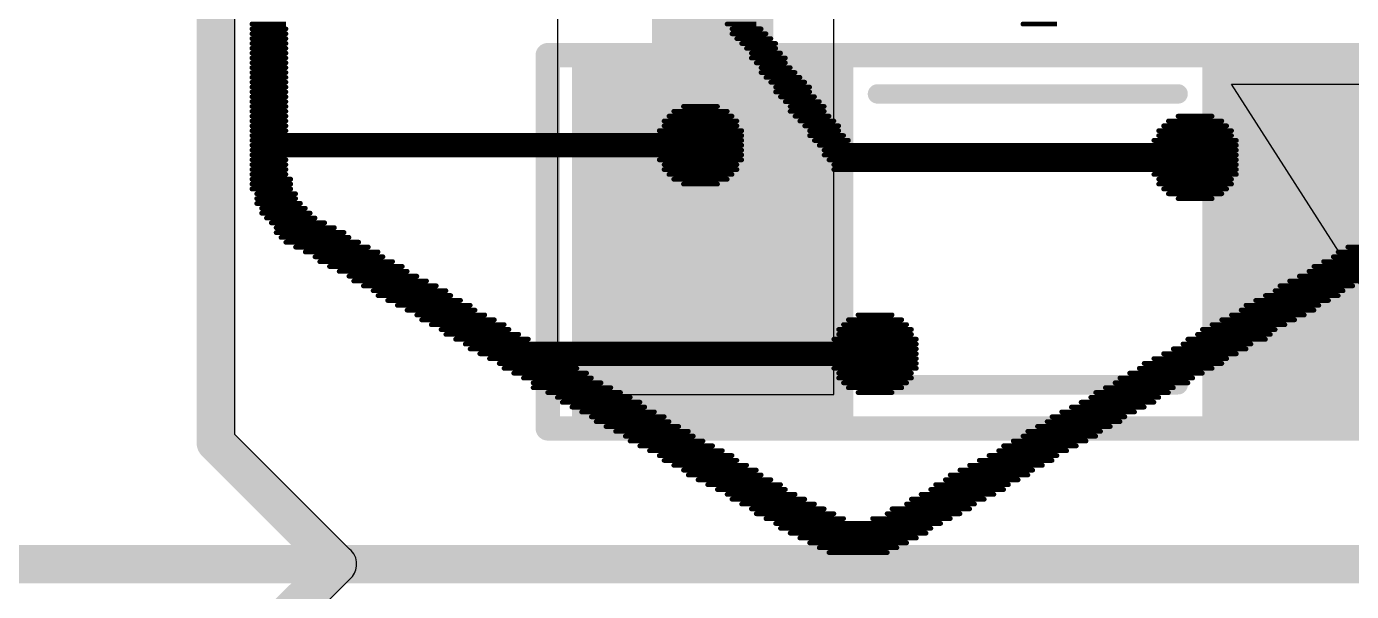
# Model space of a CAD drawing. Header units: millimetres. Extents: x 0.99 to 6.96, y 0.76 to 5.84.
# Drawn here: x 4.0785 to 4.3517, y 3.1814 to 3.2979 of the extents above; entities that cross this region are included whole.
import ezdxf

# ---------------------------------------------------------------- set-up
doc = ezdxf.new("R2010")
doc.units = ezdxf.units.MM
doc.header["$MEASUREMENT"] = 0
for name, color, linetype in [('BottomLayer', 5, 'Continuous'), ('BottomOverlay', 54, 'Continuous'), ('BottomPaste', 16, 'Continuous'), ('BottomSolder', 6, 'Continuous'), ('KeepOutLayer', 6, 'Continuous'), ('MultiLayer', 9, 'Continuous'), ('TopOverlay', 2, 'Continuous')]:
    doc.layers.add(name, color=color, linetype=linetype)

# ---------------------------------------------------------------- blocks, each defined once
blk = doc.blocks.new('RES_SMD_1206_B_129')
at = {"layer": 'BottomLayer'}
for points in [[(-0.0900016, -0.0325032), (-0.0400016, -0.0325032), (-0.0900016, 0.0324968), (-0.0400016, 0.0324968)], [(0.0399984, -0.0325032), (0.0899984, -0.0325032), (0.0399984, 0.0324968), (0.0899984, 0.0324968)]]:
    blk.add_solid(points, dxfattribs=at)
at = {"layer": 'BottomOverlay'}
for points, const_width in [([(-0.0990016, 0.0379968), (0.0989984, 0.0379968)], 0.005), ([(-0.0990016, -0.0390032), (-0.0990016, 0.0379968)], 0.005), ([(0.0989984, -0.0390032), (0.0989984, 0.0379968)], 0.005), ([(-0.0310016, 0.0299968), (0.0309984, 0.0299968)], 0.004), ([(-0.0310016, -0.0300032), (0.0309984, -0.0300032)], 0.004), ([(-0.0990016, -0.0390032), (0.0989984, -0.0390032)], 0.005)]:
    blk.add_lwpolyline(points, dxfattribs=dict(at, const_width=const_width))
for points, const_width in [([(-0.1002516, 0.0379968, 1), (-0.0977516, 0.0379968, 1)], 0.0025), ([(-0.1002516, 0.0379968, 1), (-0.0977516, 0.0379968, 1)], 0.0025), ([(0.0977484, 0.0379968, 1), (0.1002484, 0.0379968, 1)], 0.0025), ([(0.0977484, 0.0379968, 1), (0.1002484, 0.0379968, 1)], 0.0025), ([(-0.0320016, 0.0299968, 1), (-0.0300016, 0.0299968, 1)], 0.002), ([(0.0299984, 0.0299968, 1), (0.0319984, 0.0299968, 1)], 0.002), ([(-0.0320016, -0.0300032, 1), (-0.0300016, -0.0300032, 1)], 0.002), ([(0.0299984, -0.0300032, 1), (0.0319984, -0.0300032, 1)], 0.002), ([(-0.1002516, -0.0390032, 1), (-0.0977516, -0.0390032, 1)], 0.0025), ([(-0.1002516, -0.0390032, 1), (-0.0977516, -0.0390032, 1)], 0.0025), ([(0.0977484, -0.0390032, 1), (0.1002484, -0.0390032, 1)], 0.0025), ([(0.0977484, -0.0390032, 1), (0.1002484, -0.0390032, 1)], 0.0025)]:
    blk.add_lwpolyline(points, format="xyb", close=True, dxfattribs=dict(at, const_width=const_width))
at = {"layer": 'BottomPaste'}
for points in [[(-0.0900016, -0.0325032), (-0.0400016, -0.0325032), (-0.0900016, 0.0324968), (-0.0400016, 0.0324968)], [(0.0399984, -0.0325032), (0.0899984, -0.0325032), (0.0399984, 0.0324968), (0.0899984, 0.0324968)]]:
    blk.add_solid(points, dxfattribs=at)
at = {"layer": 'BottomSolder'}
for points in [[(-0.0940016, -0.0365032), (-0.0360016, -0.0365032), (-0.0940016, 0.0364968), (-0.0360016, 0.0364968)], [(0.0359984, -0.0365032), (0.0939984, -0.0365032), (0.0359984, 0.0364968), (0.0939984, 0.0364968)]]:
    blk.add_solid(points, dxfattribs=at)

msp = doc.modelspace()

# ---------------------------------------------------------------- linework, layer by layer
at = {"layer": 'BottomLayer'}
for p, q in [((4.1879842, 3.4340078), (4.1879842, 3.2300078)), ((4.2449842, 3.2220078), (4.2449842, 3.4100078)), ((4.3679842, 3.2220078), (4.3269842, 3.2860078)), ((4.3269842, 3.2860078), (4.5839842, 3.2860078)), ((4.1879842, 3.2300078), (4.1959842, 3.2220078)), ((4.1959842, 3.2220078), (4.2449842, 3.2220078))]:
    msp.add_line(p, q, dxfattribs=at)
for points, const_width in [([(4.2199818, 3.2540054), (4.2199818, 3.4420086)], 0.025), ([(4.2199818, 3.2540054), (4.2199826, 3.2540046)], 0.025), ([(4.3499826, 3.2540046), (4.5715952, 3.2540046)], 0.015)]:
    msp.add_lwpolyline(points, dxfattribs=dict(at, const_width=const_width))
for points, const_width in [([(4.2137318, 3.2540054, 1), (4.2262318, 3.2540054, 1)], 0.0125), ([(4.2137318, 3.2540054, 1), (4.2262318, 3.2540054, 1)], 0.0125), ([(4.2137326, 3.2540046, 1), (4.2262326, 3.2540046, 1)], 0.0125), ([(4.3462326, 3.2540046, 1), (4.3537326, 3.2540046, 1)], 0.0075)]:
    msp.add_lwpolyline(points, format="xyb", close=True, dxfattribs=dict(at, const_width=const_width))
at = {"layer": 'KeepOutLayer', "const_width": 0.007874}
for points in [[(4.1174999, 3.2150984), (4.1174999, 3.4665078)], [(4.1174999, 3.2120984), (4.1174999, 3.2150984)], [(4.1174999, 3.2120984), (4.1424999, 3.1870984)], [(4.1176299, 3.1620078), (4.1426299, 3.1870078)]]:
    msp.add_lwpolyline(points, dxfattribs=at)
at = {"layer": 'KeepOutLayer', "const_width": 0.003937}
for points in [[(4.1155314, 3.2150984, 1), (4.1194684, 3.2150984, 1)], [(4.1155314, 3.2150984, 1), (4.1194684, 3.2150984, 1)], [(4.1155314, 3.2120984, 1), (4.1194684, 3.2120984, 1)], [(4.1155314, 3.2120984, 1), (4.1194684, 3.2120984, 1)], [(4.1405314, 3.1870984, 1), (4.1444684, 3.1870984, 1)], [(4.1406614, 3.1870078, 1), (4.1445984, 3.1870078, 1)]]:
    msp.add_lwpolyline(points, format="xyb", close=True, dxfattribs=at)
at = {"layer": 'MultiLayer'}
for p, q in [((4.1214519, 3.2137354), (4.1214519, 3.4665078)), ((4.1450736, 3.1901137), (4.1214519, 3.2137354)), ((4.1454261, 3.1898363), (4.1450736, 3.1901137)), ((4.1450736, 3.1901137), (4.1450736, 3.1901137)), ((4.1459889, 3.1891376), (4.1454261, 3.1898363)), ((4.1463808, 3.1883306), (4.1459889, 3.1891376)), ((4.1465819, 3.1874563), (4.1463808, 3.1883306)), ((4.14643, 3.185855), (4.1465819, 3.1866185)), ((4.1465819, 3.1870078), (4.1465819, 3.1874563)), ((4.1465819, 3.1866185), (4.1465819, 3.1870078)), ((4.1215819, 3.1603708), (4.1454243, 3.1842133)), ((4.1454243, 3.1842133), (4.1456996, 3.1844885)), ((4.1456996, 3.1844885), (4.1461321, 3.1851358)), ((4.1461321, 3.1851358), (4.14643, 3.185855))]:
    msp.add_line(p, q, dxfattribs=at)
at = {"layer": 'TopOverlay'}
for points, const_width in [([(4.1249842, 3.2984094), (4.1319842, 3.2984094)], 0.001), ([(4.2229842, 3.2984094), (4.2289842, 3.2984094)], 0.001), ([(4.2839842, 3.2984094), (4.2909842, 3.2984094)], 0.001), ([(4.1249842, 3.2974094), (4.1319842, 3.2974094)], 0.001), ([(4.1249842, 3.2964094), (4.1319842, 3.2964094)], 0.001), ([(4.1249842, 3.2954094), (4.1319842, 3.2954094)], 0.001), ([(4.2239842, 3.2974094), (4.2299842, 3.2974094)], 0.001), ([(4.2239842, 3.2964094), (4.2309842, 3.2964094)], 0.001), ([(4.2249842, 3.2954094), (4.2319842, 3.2954094)], 0.001), ([(4.1249842, 3.2944094), (4.1319842, 3.2944094)], 0.001), ([(4.1249842, 3.2934094), (4.1319842, 3.2934094)], 0.001), ([(4.1249842, 3.2924094), (4.1319842, 3.2924094)], 0.001), ([(4.2259842, 3.2944094), (4.2329842, 3.2944094)], 0.001), ([(4.2269842, 3.2934094), (4.2329842, 3.2934094)], 0.001), ([(4.2279842, 3.2924094), (4.2339842, 3.2924094)], 0.001), ([(4.1249842, 3.2914094), (4.1319842, 3.2914094)], 0.001), ([(4.1249842, 3.2904094), (4.1319842, 3.2904094)], 0.001), ([(4.1249842, 3.2894094), (4.1319842, 3.2894094)], 0.001), ([(4.2279842, 3.2914094), (4.2349842, 3.2914094)], 0.001), ([(4.2289842, 3.2904094), (4.2349842, 3.2904094)], 0.001), ([(4.2299842, 3.2894094), (4.2359842, 3.2894094)], 0.001), ([(4.1249842, 3.2884094), (4.1319842, 3.2884094)], 0.001), ([(4.1249842, 3.2874094), (4.1319842, 3.2874094)], 0.001), ([(4.2299842, 3.2884094), (4.2369842, 3.2884094)], 0.001), ([(4.2309842, 3.2874094), (4.2379842, 3.2874094)], 0.001), ([(4.1249842, 3.2864094), (4.1319842, 3.2864094)], 0.001), ([(4.1249842, 3.2854094), (4.1319842, 3.2854094)], 0.001), ([(4.1249842, 3.2844094), (4.1319842, 3.2844094)], 0.001), ([(4.2319842, 3.2864094), (4.2389842, 3.2864094)], 0.001), ([(4.2329842, 3.2854094), (4.2399842, 3.2854094)], 0.001), ([(4.2329842, 3.2844094), (4.2399842, 3.2844094)], 0.001), ([(4.1249842, 3.2834094), (4.1319842, 3.2834094)], 0.001), ([(4.1249842, 3.2824094), (4.1319842, 3.2824094)], 0.001), ([(4.1249842, 3.2814094), (4.1319842, 3.2814094)], 0.001), ([(4.2139842, 3.2814094), (4.2209842, 3.2814094)], 0.001), ([(4.2339842, 3.2834094), (4.2409842, 3.2834094)], 0.001), ([(4.2349842, 3.2824094), (4.2419842, 3.2824094)], 0.001), ([(4.2359842, 3.2814094), (4.2429842, 3.2814094)], 0.001), ([(4.1249842, 3.2804094), (4.1319842, 3.2804094)], 0.001), ([(4.1249842, 3.2794094), (4.1319842, 3.2794094)], 0.001), ([(4.1249842, 3.2784094), (4.1319842, 3.2784094)], 0.001), ([(4.2099842, 3.2784094), (4.2249842, 3.2784094)], 0.001), ([(4.2109842, 3.2794094), (4.2239842, 3.2794094)], 0.001), ([(4.2119842, 3.2804094), (4.2229842, 3.2804094)], 0.001), ([(4.2359842, 3.2804094), (4.2429842, 3.2804094)], 0.001), ([(4.2369842, 3.2794094), (4.2439842, 3.2794094)], 0.001), ([(4.2379842, 3.2784094), (4.2449842, 3.2784094)], 0.001), ([(4.3139842, 3.2784094), (4.3249842, 3.2784094)], 0.001), ([(4.3159842, 3.2794094), (4.3229842, 3.2794094)], 0.001), ([(4.1249842, 3.2774094), (4.1319842, 3.2774094)], 0.001), ([(4.1249842, 3.2764094), (4.1319842, 3.2764094)], 0.001), ([(4.2089842, 3.2764094), (4.2259842, 3.2764094)], 0.001), ([(4.2099842, 3.2774094), (4.2249842, 3.2774094)], 0.001), ([(4.2389842, 3.2774094), (4.2459842, 3.2774094)], 0.001), ([(4.2399842, 3.2764094), (4.2459842, 3.2764094)], 0.001), ([(4.3119842, 3.2764094), (4.3269842, 3.2764094)], 0.001), ([(4.3129842, 3.2774094), (4.3259842, 3.2774094)], 0.001), ([(4.1249842, 3.2754094), (4.2259842, 3.2754094)], 0.001), ([(4.1249842, 3.2744094), (4.2259842, 3.2744094)], 0.001), ([(4.1249842, 3.2734094), (4.2259842, 3.2734094)], 0.001), ([(4.2399842, 3.2754094), (4.2469842, 3.2754094)], 0.001), ([(4.2409842, 3.2744094), (4.2479842, 3.2744094)], 0.001), ([(4.2419842, 3.2734094), (4.3279842, 3.2734094)], 0.001), ([(4.3109842, 3.2744094), (4.3279842, 3.2744094)], 0.001), ([(4.3119842, 3.2754094), (4.3269842, 3.2754094)], 0.001), ([(4.1249842, 3.2724094), (4.2259842, 3.2724094)], 0.001), ([(4.1249842, 3.2714094), (4.2259842, 3.2714094)], 0.001), ([(4.1249842, 3.2704094), (4.1319842, 3.2704094)], 0.001), ([(4.2089842, 3.2704094), (4.2259842, 3.2704094)], 0.001), ([(4.2429842, 3.2724094), (4.3279842, 3.2724094)], 0.001), ([(4.2429842, 3.2714094), (4.3279842, 3.2714094)], 0.001), ([(4.2439842, 3.2704094), (4.3279842, 3.2704094)], 0.001), ([(4.1249842, 3.2694094), (4.1319842, 3.2694094)], 0.001), ([(4.1249842, 3.2684094), (4.1319842, 3.2684094)], 0.001), ([(4.2099842, 3.2694094), (4.2249842, 3.2694094)], 0.001), ([(4.2099842, 3.2684094), (4.2249842, 3.2684094)], 0.001), ([(4.2449842, 3.2694094), (4.3279842, 3.2694094)], 0.001), ([(4.2449842, 3.2684094), (4.3279842, 3.2684094)], 0.001), ([(4.1249842, 3.2674094), (4.1319842, 3.2674094)], 0.001), ([(4.1249842, 3.2664094), (4.1329842, 3.2664094)], 0.001), ([(4.1249842, 3.2654094), (4.1329842, 3.2654094)], 0.001), ([(4.2109842, 3.2674094), (4.2239842, 3.2674094)], 0.001), ([(4.2119842, 3.2664094), (4.2229842, 3.2664094)], 0.001), ([(4.2139842, 3.2654094), (4.2209842, 3.2654094)], 0.001), ([(4.3109842, 3.2674094), (4.3279842, 3.2674094)], 0.001), ([(4.3119842, 3.2664094), (4.3269842, 3.2664094)], 0.001), ([(4.3119842, 3.2654094), (4.3269842, 3.2654094)], 0.001), ([(4.1249842, 3.2644094), (4.1329842, 3.2644094)], 0.001), ([(4.1259842, 3.2634094), (4.1339842, 3.2634094)], 0.001), ([(4.1259842, 3.2624094), (4.1339842, 3.2624094)], 0.001), ([(4.3129842, 3.2644094), (4.3259842, 3.2644094)], 0.001), ([(4.3139842, 3.2634094), (4.3249842, 3.2634094)], 0.001), ([(4.3159842, 3.2624094), (4.3229842, 3.2624094)], 0.001), ([(4.1259842, 3.2614094), (4.1349842, 3.2614094)], 0.001), ([(4.1269842, 3.2604094), (4.1359842, 3.2604094)], 0.001), ([(4.1269842, 3.2594094), (4.1369842, 3.2594094)], 0.001), ([(4.1279842, 3.2584094), (4.1379842, 3.2584094)], 0.001), ([(4.1289842, 3.2574094), (4.1399842, 3.2574094)], 0.001), ([(4.1299842, 3.2564094), (4.1419842, 3.2564094)], 0.001), ([(4.1299842, 3.2554094), (4.1439842, 3.2554094)], 0.001), ([(4.1309842, 3.2544094), (4.1449842, 3.2544094)], 0.001), ([(4.1319842, 3.2534094), (4.1469842, 3.2534094)], 0.001), ([(4.1339842, 3.2524094), (4.1489842, 3.2524094)], 0.001), ([(4.1359842, 3.2514094), (4.1509842, 3.2514094)], 0.001), ([(4.3489842, 3.2514094), (4.3639842, 3.2514094)], 0.001), ([(4.3509842, 3.2524094), (4.3659842, 3.2524094)], 0.001), ([(4.1379842, 3.2504094), (4.1519842, 3.2504094)], 0.001), ([(4.1389842, 3.2494094), (4.1539842, 3.2494094)], 0.001), ([(4.1409842, 3.2484094), (4.1559842, 3.2484094)], 0.001), ([(4.3439842, 3.2484094), (4.3589842, 3.2484094)], 0.001), ([(4.3459842, 3.2494094), (4.3609842, 3.2494094)], 0.001), ([(4.3479842, 3.2504094), (4.3629842, 3.2504094)], 0.001), ([(4.1429842, 3.2474094), (4.1569842, 3.2474094)], 0.001), ([(4.1449842, 3.2464094), (4.1589842, 3.2464094)], 0.001), ([(4.3409842, 3.2464094), (4.3549842, 3.2464094)], 0.001), ([(4.3429842, 3.2474094), (4.3569842, 3.2474094)], 0.001), ([(4.1459842, 3.2454094), (4.1609842, 3.2454094)], 0.001), ([(4.1479842, 3.2444094), (4.1629842, 3.2444094)], 0.001), ([(4.1499842, 3.2434094), (4.1649842, 3.2434094)], 0.001), ([(4.3359842, 3.2434094), (4.3499842, 3.2434094)], 0.001), ([(4.3369842, 3.2444094), (4.3519842, 3.2444094)], 0.001), ([(4.3389842, 3.2454094), (4.3539842, 3.2454094)], 0.001), ([(4.1509842, 3.2424094), (4.1659842, 3.2424094)], 0.001), ([(4.1529842, 3.2414094), (4.1679842, 3.2414094)], 0.001), ([(4.1549842, 3.2404094), (4.1699842, 3.2404094)], 0.001), ([(4.3299842, 3.2404094), (4.3449842, 3.2404094)], 0.001), ([(4.3319842, 3.2414094), (4.3469842, 3.2414094)], 0.001), ([(4.3339842, 3.2424094), (4.3489842, 3.2424094)], 0.001), ([(4.1569842, 3.2394094), (4.1709842, 3.2394094)], 0.001), ([(4.1589842, 3.2384094), (4.1729842, 3.2384094)], 0.001), ([(4.1599842, 3.2374094), (4.1749842, 3.2374094)], 0.001), ([(4.2479842, 3.2374094), (4.2589842, 3.2374094)], 0.001), ([(4.2499842, 3.2384094), (4.2569842, 3.2384094)], 0.001), ([(4.3249842, 3.2374094), (4.3399842, 3.2374094)], 0.001), ([(4.3269842, 3.2384094), (4.3419842, 3.2384094)], 0.001), ([(4.3289842, 3.2394094), (4.3439842, 3.2394094)], 0.001), ([(4.1619842, 3.2364094), (4.1769842, 3.2364094)], 0.001), ([(4.1639842, 3.2354094), (4.1779842, 3.2354094)], 0.001), ([(4.2459842, 3.2354094), (4.2609842, 3.2354094)], 0.001), ([(4.2469842, 3.2364094), (4.2599842, 3.2364094)], 0.001), ([(4.3209842, 3.2354094), (4.3359842, 3.2354094)], 0.001), ([(4.3229842, 3.2364094), (4.3379842, 3.2364094)], 0.001), ([(4.1649842, 3.2344094), (4.1799842, 3.2344094)], 0.001), ([(4.1669842, 3.2334094), (4.1819842, 3.2334094)], 0.001), ([(4.1689842, 3.2324094), (4.2619842, 3.2324094)], 0.001), ([(4.2449842, 3.2334094), (4.2619842, 3.2334094)], 0.001), ([(4.2459842, 3.2344094), (4.2609842, 3.2344094)], 0.001), ([(4.3169842, 3.2324094), (4.3309842, 3.2324094)], 0.001), ([(4.3179842, 3.2334094), (4.3339842, 3.2334094)], 0.001), ([(4.3199842, 3.2344094), (4.3349842, 3.2344094)], 0.001), ([(4.1699842, 3.2314094), (4.2619842, 3.2314094)], 0.001), ([(4.1719842, 3.2304094), (4.2619842, 3.2304094)], 0.001), ([(4.1739842, 3.2294094), (4.2619842, 3.2294094)], 0.001), ([(4.3109842, 3.2294094), (4.3259842, 3.2294094)], 0.001), ([(4.3129842, 3.2304094), (4.3279842, 3.2304094)], 0.001), ([(4.3149842, 3.2314094), (4.3299842, 3.2314094)], 0.001), ([(4.1759842, 3.2284094), (4.2619842, 3.2284094)], 0.001), ([(4.1769842, 3.2274094), (4.1919842, 3.2274094)], 0.001), ([(4.2449842, 3.2274094), (4.2619842, 3.2274094)], 0.001), ([(4.3079842, 3.2274094), (4.3229842, 3.2274094)], 0.001), ([(4.3089842, 3.2284094), (4.3249842, 3.2284094)], 0.001), ([(4.1789842, 3.2264094), (4.1939842, 3.2264094)], 0.001), ([(4.1809842, 3.2254094), (4.1949842, 3.2254094)], 0.001), ([(4.1829842, 3.2244094), (4.1969842, 3.2244094)], 0.001), ([(4.2459842, 3.2264094), (4.2609842, 3.2264094)], 0.001), ([(4.2459842, 3.2254094), (4.2609842, 3.2254094)], 0.001), ([(4.2469842, 3.2244094), (4.2599842, 3.2244094)], 0.001), ([(4.3029842, 3.2244094), (4.3179842, 3.2244094)], 0.001), ([(4.3039842, 3.2254094), (4.3189842, 3.2254094)], 0.001), ([(4.3059842, 3.2264094), (4.3209842, 3.2264094)], 0.001), ([(4.1829842, 3.2234094), (4.1989842, 3.2234094)], 0.001), ([(4.1859842, 3.2224094), (4.2009842, 3.2224094)], 0.001), ([(4.1879842, 3.2214094), (4.2029842, 3.2214094)], 0.001), ([(4.2479842, 3.2234094), (4.2589842, 3.2234094)], 0.001), ([(4.2499842, 3.2224094), (4.2569842, 3.2224094)], 0.001), ([(4.2979842, 3.2214094), (4.3119842, 3.2214094)], 0.001), ([(4.2989842, 3.2224094), (4.3139842, 3.2224094)], 0.001), ([(4.3009842, 3.2234094), (4.3149842, 3.2234094)], 0.001), ([(4.1889842, 3.2204094), (4.2049842, 3.2204094)], 0.001), ([(4.1909842, 3.2194094), (4.2059842, 3.2194094)], 0.001), ([(4.1929842, 3.2184094), (4.2079842, 3.2184094)], 0.001), ([(4.2919842, 3.2184094), (4.3069842, 3.2184094)], 0.001), ([(4.2939842, 3.2194094), (4.3089842, 3.2194094)], 0.001), ([(4.2959842, 3.2204094), (4.3109842, 3.2204094)], 0.001), ([(4.1949842, 3.2174094), (4.2099842, 3.2174094)], 0.001), ([(4.1959842, 3.2164094), (4.2109842, 3.2164094)], 0.001), ([(4.2889842, 3.2164094), (4.3039842, 3.2164094)], 0.001), ([(4.2899842, 3.2174094), (4.3049842, 3.2174094)], 0.001), ([(4.1979842, 3.2154094), (4.2129842, 3.2154094)], 0.001), ([(4.1999842, 3.2144094), (4.2149842, 3.2144094)], 0.001), ([(4.2019842, 3.2134094), (4.2159842, 3.2134094)], 0.001), ([(4.2839842, 3.2134094), (4.2989842, 3.2134094)], 0.001), ([(4.2849842, 3.2144094), (4.2999842, 3.2144094)], 0.001), ([(4.2869842, 3.2154094), (4.3019842, 3.2154094)], 0.001), ([(4.2029842, 3.2124094), (4.2179842, 3.2124094)], 0.001), ([(4.2049842, 3.2114094), (4.2199842, 3.2114094)], 0.001), ([(4.2069842, 3.2104094), (4.2219842, 3.2104094)], 0.001), ([(4.2789842, 3.2104094), (4.2929842, 3.2104094)], 0.001), ([(4.2799842, 3.2114094), (4.2949842, 3.2114094)], 0.001), ([(4.2819842, 3.2124094), (4.2969842, 3.2124094)], 0.001), ([(4.2089842, 3.2094094), (4.2239842, 3.2094094)], 0.001), ([(4.2099842, 3.2084094), (4.2249842, 3.2084094)], 0.001), ([(4.2119842, 3.2074094), (4.2269842, 3.2074094)], 0.001), ([(4.2729842, 3.2074094), (4.2879842, 3.2074094)], 0.001), ([(4.2749842, 3.2084094), (4.2899842, 3.2084094)], 0.001), ([(4.2769842, 3.2094094), (4.2909842, 3.2094094)], 0.001), ([(4.2139842, 3.2064094), (4.2289842, 3.2064094)], 0.001), ([(4.2149842, 3.2054094), (4.2299842, 3.2054094)], 0.001), ([(4.2689842, 3.2054094), (4.2849842, 3.2054094)], 0.001), ([(4.2709842, 3.2064094), (4.2859842, 3.2064094)], 0.001), ([(4.2169842, 3.2044094), (4.2319842, 3.2044094)], 0.001), ([(4.2189842, 3.2034094), (4.2339842, 3.2034094)], 0.001), ([(4.2209842, 3.2024094), (4.2349842, 3.2024094)], 0.001), ([(4.2649842, 3.2024094), (4.2799842, 3.2024094)], 0.001), ([(4.2659842, 3.2034094), (4.2809842, 3.2034094)], 0.001), ([(4.2679842, 3.2044094), (4.2829842, 3.2044094)], 0.001), ([(4.2229842, 3.2014094), (4.2369842, 3.2014094)], 0.001), ([(4.2239842, 3.2004094), (4.2389842, 3.2004094)], 0.001), ([(4.2259842, 3.1994094), (4.2409842, 3.1994094)], 0.001), ([(4.2599842, 3.1994094), (4.2739842, 3.1994094)], 0.001), ([(4.2609842, 3.2004094), (4.2759842, 3.2004094)], 0.001), ([(4.2629842, 3.2014094), (4.2779842, 3.2014094)], 0.001), ([(4.2279842, 3.1984094), (4.2429842, 3.1984094)], 0.001), ([(4.2289842, 3.1974094), (4.2449842, 3.1974094)], 0.001), ([(4.2309842, 3.1964094), (4.2469842, 3.1964094)], 0.001), ([(4.2529842, 3.1964094), (4.2689842, 3.1964094)], 0.001), ([(4.2559842, 3.1974094), (4.2709842, 3.1974094)], 0.001), ([(4.2569842, 3.1984094), (4.2729842, 3.1984094)], 0.001), ([(4.2329842, 3.1954094), (4.2669842, 3.1954094)], 0.001), ([(4.2339842, 3.1944094), (4.2649842, 3.1944094)], 0.001), ([(4.2359842, 3.1934094), (4.2639842, 3.1934094)], 0.001), ([(4.2379842, 3.1924094), (4.2619842, 3.1924094)], 0.001), ([(4.2399842, 3.1914094), (4.2599842, 3.1914094)], 0.001), ([(0.9965748, 3.1870078), (6.6702755, 3.1870078)], 0.007874), ([(4.2419842, 3.1904094), (4.2579842, 3.1904094)], 0.001), ([(4.2439842, 3.1894094), (4.2559842, 3.1894094)], 0.001)]:
    msp.add_lwpolyline(points, dxfattribs=dict(at, const_width=const_width))
at = {"layer": 'TopOverlay', "const_width": 0.0005}
for points in [[(4.1247342, 3.2984094, 1), (4.1252342, 3.2984094, 1)], [(4.2227342, 3.2984094, 1), (4.2232342, 3.2984094, 1)], [(4.2837342, 3.2984094, 1), (4.2842342, 3.2984094, 1)], [(4.1247342, 3.2974094, 1), (4.1252342, 3.2974094, 1)], [(4.1247342, 3.2964094, 1), (4.1252342, 3.2964094, 1)], [(4.1247342, 3.2954094, 1), (4.1252342, 3.2954094, 1)], [(4.1317342, 3.2974094, 1), (4.1322342, 3.2974094, 1)], [(4.1317342, 3.2964094, 1), (4.1322342, 3.2964094, 1)], [(4.1317342, 3.2954094, 1), (4.1322342, 3.2954094, 1)], [(4.2237342, 3.2974094, 1), (4.2242342, 3.2974094, 1)], [(4.2237342, 3.2964094, 1), (4.2242342, 3.2964094, 1)], [(4.2247342, 3.2954094, 1), (4.2252342, 3.2954094, 1)], [(4.2297342, 3.2974094, 1), (4.2302342, 3.2974094, 1)], [(4.2307342, 3.2964094, 1), (4.2312342, 3.2964094, 1)], [(4.2317342, 3.2954094, 1), (4.2322342, 3.2954094, 1)], [(4.1247342, 3.2944094, 1), (4.1252342, 3.2944094, 1)], [(4.1247342, 3.2934094, 1), (4.1252342, 3.2934094, 1)], [(4.1247342, 3.2924094, 1), (4.1252342, 3.2924094, 1)], [(4.1317342, 3.2944094, 1), (4.1322342, 3.2944094, 1)], [(4.1317342, 3.2934094, 1), (4.1322342, 3.2934094, 1)], [(4.1317342, 3.2924094, 1), (4.1322342, 3.2924094, 1)], [(4.2257342, 3.2944094, 1), (4.2262342, 3.2944094, 1)], [(4.2267342, 3.2934094, 1), (4.2272342, 3.2934094, 1)], [(4.2277342, 3.2924094, 1), (4.2282342, 3.2924094, 1)], [(4.2327342, 3.2944094, 1), (4.2332342, 3.2944094, 1)], [(4.2327342, 3.2934094, 1), (4.2332342, 3.2934094, 1)], [(4.2337342, 3.2924094, 1), (4.2342342, 3.2924094, 1)], [(4.1247342, 3.2914094, 1), (4.1252342, 3.2914094, 1)], [(4.1247342, 3.2904094, 1), (4.1252342, 3.2904094, 1)], [(4.1247342, 3.2894094, 1), (4.1252342, 3.2894094, 1)], [(4.1317342, 3.2914094, 1), (4.1322342, 3.2914094, 1)], [(4.1317342, 3.2904094, 1), (4.1322342, 3.2904094, 1)], [(4.1317342, 3.2894094, 1), (4.1322342, 3.2894094, 1)], [(4.2277342, 3.2914094, 1), (4.2282342, 3.2914094, 1)], [(4.2287342, 3.2904094, 1), (4.2292342, 3.2904094, 1)], [(4.2297342, 3.2894094, 1), (4.2302342, 3.2894094, 1)], [(4.2347342, 3.2914094, 1), (4.2352342, 3.2914094, 1)], [(4.2347342, 3.2904094, 1), (4.2352342, 3.2904094, 1)], [(4.2357342, 3.2894094, 1), (4.2362342, 3.2894094, 1)], [(4.1247342, 3.2884094, 1), (4.1252342, 3.2884094, 1)], [(4.1247342, 3.2874094, 1), (4.1252342, 3.2874094, 1)], [(4.1317342, 3.2884094, 1), (4.1322342, 3.2884094, 1)], [(4.1317342, 3.2874094, 1), (4.1322342, 3.2874094, 1)], [(4.2297342, 3.2884094, 1), (4.2302342, 3.2884094, 1)], [(4.2307342, 3.2874094, 1), (4.2312342, 3.2874094, 1)], [(4.2367342, 3.2884094, 1), (4.2372342, 3.2884094, 1)], [(4.2377342, 3.2874094, 1), (4.2382342, 3.2874094, 1)], [(4.1247342, 3.2864094, 1), (4.1252342, 3.2864094, 1)], [(4.1247342, 3.2854094, 1), (4.1252342, 3.2854094, 1)], [(4.1247342, 3.2844094, 1), (4.1252342, 3.2844094, 1)], [(4.1317342, 3.2864094, 1), (4.1322342, 3.2864094, 1)], [(4.1317342, 3.2854094, 1), (4.1322342, 3.2854094, 1)], [(4.1317342, 3.2844094, 1), (4.1322342, 3.2844094, 1)], [(4.2317342, 3.2864094, 1), (4.2322342, 3.2864094, 1)], [(4.2327342, 3.2854094, 1), (4.2332342, 3.2854094, 1)], [(4.2327342, 3.2844094, 1), (4.2332342, 3.2844094, 1)], [(4.2387342, 3.2864094, 1), (4.2392342, 3.2864094, 1)], [(4.2397342, 3.2854094, 1), (4.2402342, 3.2854094, 1)], [(4.2397342, 3.2844094, 1), (4.2402342, 3.2844094, 1)], [(4.1247342, 3.2834094, 1), (4.1252342, 3.2834094, 1)], [(4.1247342, 3.2824094, 1), (4.1252342, 3.2824094, 1)], [(4.1247342, 3.2814094, 1), (4.1252342, 3.2814094, 1)], [(4.1317342, 3.2834094, 1), (4.1322342, 3.2834094, 1)], [(4.1317342, 3.2824094, 1), (4.1322342, 3.2824094, 1)], [(4.1317342, 3.2814094, 1), (4.1322342, 3.2814094, 1)], [(4.2137342, 3.2814094, 1), (4.2142342, 3.2814094, 1)], [(4.2207342, 3.2814094, 1), (4.2212342, 3.2814094, 1)], [(4.2337342, 3.2834094, 1), (4.2342342, 3.2834094, 1)], [(4.2347342, 3.2824094, 1), (4.2352342, 3.2824094, 1)], [(4.2357342, 3.2814094, 1), (4.2362342, 3.2814094, 1)], [(4.2407342, 3.2834094, 1), (4.2412342, 3.2834094, 1)], [(4.2417342, 3.2824094, 1), (4.2422342, 3.2824094, 1)], [(4.2427342, 3.2814094, 1), (4.2432342, 3.2814094, 1)], [(4.1247342, 3.2804094, 1), (4.1252342, 3.2804094, 1)], [(4.1247342, 3.2794094, 1), (4.1252342, 3.2794094, 1)], [(4.1247342, 3.2784094, 1), (4.1252342, 3.2784094, 1)], [(4.1317342, 3.2804094, 1), (4.1322342, 3.2804094, 1)], [(4.1317342, 3.2794094, 1), (4.1322342, 3.2794094, 1)], [(4.1317342, 3.2784094, 1), (4.1322342, 3.2784094, 1)], [(4.2097342, 3.2784094, 1), (4.2102342, 3.2784094, 1)], [(4.2107342, 3.2794094, 1), (4.2112342, 3.2794094, 1)], [(4.2117342, 3.2804094, 1), (4.2122342, 3.2804094, 1)], [(4.2227342, 3.2804094, 1), (4.2232342, 3.2804094, 1)], [(4.2237342, 3.2794094, 1), (4.2242342, 3.2794094, 1)], [(4.2247342, 3.2784094, 1), (4.2252342, 3.2784094, 1)], [(4.2357342, 3.2804094, 1), (4.2362342, 3.2804094, 1)], [(4.2367342, 3.2794094, 1), (4.2372342, 3.2794094, 1)], [(4.2377342, 3.2784094, 1), (4.2382342, 3.2784094, 1)], [(4.2427342, 3.2804094, 1), (4.2432342, 3.2804094, 1)], [(4.2437342, 3.2794094, 1), (4.2442342, 3.2794094, 1)], [(4.2447342, 3.2784094, 1), (4.2452342, 3.2784094, 1)], [(4.3137342, 3.2784094, 1), (4.3142342, 3.2784094, 1)], [(4.3157342, 3.2794094, 1), (4.3162342, 3.2794094, 1)], [(4.3227342, 3.2794094, 1), (4.3232342, 3.2794094, 1)], [(4.3247342, 3.2784094, 1), (4.3252342, 3.2784094, 1)], [(4.1247342, 3.2774094, 1), (4.1252342, 3.2774094, 1)], [(4.1247342, 3.2764094, 1), (4.1252342, 3.2764094, 1)], [(4.1317342, 3.2774094, 1), (4.1322342, 3.2774094, 1)], [(4.1317342, 3.2764094, 1), (4.1322342, 3.2764094, 1)], [(4.2087342, 3.2764094, 1), (4.2092342, 3.2764094, 1)], [(4.2097342, 3.2774094, 1), (4.2102342, 3.2774094, 1)], [(4.2247342, 3.2774094, 1), (4.2252342, 3.2774094, 1)], [(4.2257342, 3.2764094, 1), (4.2262342, 3.2764094, 1)], [(4.2387342, 3.2774094, 1), (4.2392342, 3.2774094, 1)], [(4.2397342, 3.2764094, 1), (4.2402342, 3.2764094, 1)], [(4.2457342, 3.2774094, 1), (4.2462342, 3.2774094, 1)], [(4.2457342, 3.2764094, 1), (4.2462342, 3.2764094, 1)], [(4.3117342, 3.2764094, 1), (4.3122342, 3.2764094, 1)], [(4.3127342, 3.2774094, 1), (4.3132342, 3.2774094, 1)], [(4.3257342, 3.2774094, 1), (4.3262342, 3.2774094, 1)], [(4.3267342, 3.2764094, 1), (4.3272342, 3.2764094, 1)], [(4.1247342, 3.2754094, 1), (4.1252342, 3.2754094, 1)], [(4.1247342, 3.2744094, 1), (4.1252342, 3.2744094, 1)], [(4.1247342, 3.2734094, 1), (4.1252342, 3.2734094, 1)], [(4.2257342, 3.2754094, 1), (4.2262342, 3.2754094, 1)], [(4.2257342, 3.2744094, 1), (4.2262342, 3.2744094, 1)], [(4.2257342, 3.2734094, 1), (4.2262342, 3.2734094, 1)], [(4.2397342, 3.2754094, 1), (4.2402342, 3.2754094, 1)], [(4.2407342, 3.2744094, 1), (4.2412342, 3.2744094, 1)], [(4.2417342, 3.2734094, 1), (4.2422342, 3.2734094, 1)], [(4.2467342, 3.2754094, 1), (4.2472342, 3.2754094, 1)], [(4.2477342, 3.2744094, 1), (4.2482342, 3.2744094, 1)], [(4.3107342, 3.2744094, 1), (4.3112342, 3.2744094, 1)], [(4.3117342, 3.2754094, 1), (4.3122342, 3.2754094, 1)], [(4.3267342, 3.2754094, 1), (4.3272342, 3.2754094, 1)], [(4.3277342, 3.2744094, 1), (4.3282342, 3.2744094, 1)], [(4.3277342, 3.2734094, 1), (4.3282342, 3.2734094, 1)], [(4.1247342, 3.2724094, 1), (4.1252342, 3.2724094, 1)], [(4.1247342, 3.2714094, 1), (4.1252342, 3.2714094, 1)], [(4.1247342, 3.2704094, 1), (4.1252342, 3.2704094, 1)], [(4.1317342, 3.2704094, 1), (4.1322342, 3.2704094, 1)], [(4.2087342, 3.2704094, 1), (4.2092342, 3.2704094, 1)], [(4.2257342, 3.2724094, 1), (4.2262342, 3.2724094, 1)], [(4.2257342, 3.2714094, 1), (4.2262342, 3.2714094, 1)], [(4.2257342, 3.2704094, 1), (4.2262342, 3.2704094, 1)], [(4.2427342, 3.2724094, 1), (4.2432342, 3.2724094, 1)], [(4.2427342, 3.2714094, 1), (4.2432342, 3.2714094, 1)], [(4.2437342, 3.2704094, 1), (4.2442342, 3.2704094, 1)], [(4.3277342, 3.2724094, 1), (4.3282342, 3.2724094, 1)], [(4.3277342, 3.2714094, 1), (4.3282342, 3.2714094, 1)], [(4.3277342, 3.2704094, 1), (4.3282342, 3.2704094, 1)], [(4.1247342, 3.2694094, 1), (4.1252342, 3.2694094, 1)], [(4.1247342, 3.2684094, 1), (4.1252342, 3.2684094, 1)], [(4.1317342, 3.2694094, 1), (4.1322342, 3.2694094, 1)], [(4.1317342, 3.2684094, 1), (4.1322342, 3.2684094, 1)], [(4.2097342, 3.2694094, 1), (4.2102342, 3.2694094, 1)], [(4.2097342, 3.2684094, 1), (4.2102342, 3.2684094, 1)], [(4.2247342, 3.2694094, 1), (4.2252342, 3.2694094, 1)], [(4.2247342, 3.2684094, 1), (4.2252342, 3.2684094, 1)], [(4.2447342, 3.2694094, 1), (4.2452342, 3.2694094, 1)], [(4.2447342, 3.2684094, 1), (4.2452342, 3.2684094, 1)], [(4.3277342, 3.2694094, 1), (4.3282342, 3.2694094, 1)], [(4.3277342, 3.2684094, 1), (4.3282342, 3.2684094, 1)], [(4.1247342, 3.2674094, 1), (4.1252342, 3.2674094, 1)], [(4.1247342, 3.2664094, 1), (4.1252342, 3.2664094, 1)], [(4.1247342, 3.2654094, 1), (4.1252342, 3.2654094, 1)], [(4.1317342, 3.2674094, 1), (4.1322342, 3.2674094, 1)], [(4.1327342, 3.2664094, 1), (4.1332342, 3.2664094, 1)], [(4.1327342, 3.2654094, 1), (4.1332342, 3.2654094, 1)], [(4.2107342, 3.2674094, 1), (4.2112342, 3.2674094, 1)], [(4.2117342, 3.2664094, 1), (4.2122342, 3.2664094, 1)], [(4.2137342, 3.2654094, 1), (4.2142342, 3.2654094, 1)], [(4.2207342, 3.2654094, 1), (4.2212342, 3.2654094, 1)], [(4.2227342, 3.2664094, 1), (4.2232342, 3.2664094, 1)], [(4.2237342, 3.2674094, 1), (4.2242342, 3.2674094, 1)], [(4.3107342, 3.2674094, 1), (4.3112342, 3.2674094, 1)], [(4.3117342, 3.2664094, 1), (4.3122342, 3.2664094, 1)], [(4.3117342, 3.2654094, 1), (4.3122342, 3.2654094, 1)], [(4.3267342, 3.2664094, 1), (4.3272342, 3.2664094, 1)], [(4.3267342, 3.2654094, 1), (4.3272342, 3.2654094, 1)], [(4.3277342, 3.2674094, 1), (4.3282342, 3.2674094, 1)], [(4.1247342, 3.2644094, 1), (4.1252342, 3.2644094, 1)], [(4.1257342, 3.2634094, 1), (4.1262342, 3.2634094, 1)], [(4.1257342, 3.2624094, 1), (4.1262342, 3.2624094, 1)], [(4.1327342, 3.2644094, 1), (4.1332342, 3.2644094, 1)], [(4.1337342, 3.2634094, 1), (4.1342342, 3.2634094, 1)], [(4.1337342, 3.2624094, 1), (4.1342342, 3.2624094, 1)], [(4.3127342, 3.2644094, 1), (4.3132342, 3.2644094, 1)], [(4.3137342, 3.2634094, 1), (4.3142342, 3.2634094, 1)], [(4.3157342, 3.2624094, 1), (4.3162342, 3.2624094, 1)], [(4.3227342, 3.2624094, 1), (4.3232342, 3.2624094, 1)], [(4.3247342, 3.2634094, 1), (4.3252342, 3.2634094, 1)], [(4.3257342, 3.2644094, 1), (4.3262342, 3.2644094, 1)], [(4.1257342, 3.2614094, 1), (4.1262342, 3.2614094, 1)], [(4.1267342, 3.2604094, 1), (4.1272342, 3.2604094, 1)], [(4.1267342, 3.2594094, 1), (4.1272342, 3.2594094, 1)], [(4.1347342, 3.2614094, 1), (4.1352342, 3.2614094, 1)], [(4.1357342, 3.2604094, 1), (4.1362342, 3.2604094, 1)], [(4.1367342, 3.2594094, 1), (4.1372342, 3.2594094, 1)], [(4.1277342, 3.2584094, 1), (4.1282342, 3.2584094, 1)], [(4.1287342, 3.2574094, 1), (4.1292342, 3.2574094, 1)], [(4.1377342, 3.2584094, 1), (4.1382342, 3.2584094, 1)], [(4.1397342, 3.2574094, 1), (4.1402342, 3.2574094, 1)], [(4.1297342, 3.2564094, 1), (4.1302342, 3.2564094, 1)], [(4.1297342, 3.2554094, 1), (4.1302342, 3.2554094, 1)], [(4.1307342, 3.2544094, 1), (4.1312342, 3.2544094, 1)], [(4.1417342, 3.2564094, 1), (4.1422342, 3.2564094, 1)], [(4.1437342, 3.2554094, 1), (4.1442342, 3.2554094, 1)], [(4.1447342, 3.2544094, 1), (4.1452342, 3.2544094, 1)], [(4.1317342, 3.2534094, 1), (4.1322342, 3.2534094, 1)], [(4.1337342, 3.2524094, 1), (4.1342342, 3.2524094, 1)], [(4.1357342, 3.2514094, 1), (4.1362342, 3.2514094, 1)], [(4.1467342, 3.2534094, 1), (4.1472342, 3.2534094, 1)], [(4.1487342, 3.2524094, 1), (4.1492342, 3.2524094, 1)], [(4.1507342, 3.2514094, 1), (4.1512342, 3.2514094, 1)], [(4.3487342, 3.2514094, 1), (4.3492342, 3.2514094, 1)], [(4.3507342, 3.2524094, 1), (4.3512342, 3.2524094, 1)], [(4.1377342, 3.2504094, 1), (4.1382342, 3.2504094, 1)], [(4.1387342, 3.2494094, 1), (4.1392342, 3.2494094, 1)], [(4.1407342, 3.2484094, 1), (4.1412342, 3.2484094, 1)], [(4.1517342, 3.2504094, 1), (4.1522342, 3.2504094, 1)], [(4.1537342, 3.2494094, 1), (4.1542342, 3.2494094, 1)], [(4.1557342, 3.2484094, 1), (4.1562342, 3.2484094, 1)], [(4.3437342, 3.2484094, 1), (4.3442342, 3.2484094, 1)], [(4.3457342, 3.2494094, 1), (4.3462342, 3.2494094, 1)], [(4.3477342, 3.2504094, 1), (4.3482342, 3.2504094, 1)], [(4.1427342, 3.2474094, 1), (4.1432342, 3.2474094, 1)], [(4.1447342, 3.2464094, 1), (4.1452342, 3.2464094, 1)], [(4.1567342, 3.2474094, 1), (4.1572342, 3.2474094, 1)], [(4.1587342, 3.2464094, 1), (4.1592342, 3.2464094, 1)], [(4.3407342, 3.2464094, 1), (4.3412342, 3.2464094, 1)], [(4.3427342, 3.2474094, 1), (4.3432342, 3.2474094, 1)], [(4.1457342, 3.2454094, 1), (4.1462342, 3.2454094, 1)], [(4.1477342, 3.2444094, 1), (4.1482342, 3.2444094, 1)], [(4.1497342, 3.2434094, 1), (4.1502342, 3.2434094, 1)], [(4.1607342, 3.2454094, 1), (4.1612342, 3.2454094, 1)], [(4.1627342, 3.2444094, 1), (4.1632342, 3.2444094, 1)], [(4.1647342, 3.2434094, 1), (4.1652342, 3.2434094, 1)], [(4.3357342, 3.2434094, 1), (4.3362342, 3.2434094, 1)], [(4.3367342, 3.2444094, 1), (4.3372342, 3.2444094, 1)], [(4.3387342, 3.2454094, 1), (4.3392342, 3.2454094, 1)], [(4.3497342, 3.2434094, 1), (4.3502342, 3.2434094, 1)], [(4.3517342, 3.2444094, 1), (4.3522342, 3.2444094, 1)], [(4.1507342, 3.2424094, 1), (4.1512342, 3.2424094, 1)], [(4.1527342, 3.2414094, 1), (4.1532342, 3.2414094, 1)], [(4.1547342, 3.2404094, 1), (4.1552342, 3.2404094, 1)], [(4.1657342, 3.2424094, 1), (4.1662342, 3.2424094, 1)], [(4.1677342, 3.2414094, 1), (4.1682342, 3.2414094, 1)], [(4.1697342, 3.2404094, 1), (4.1702342, 3.2404094, 1)], [(4.3297342, 3.2404094, 1), (4.3302342, 3.2404094, 1)], [(4.3317342, 3.2414094, 1), (4.3322342, 3.2414094, 1)], [(4.3337342, 3.2424094, 1), (4.3342342, 3.2424094, 1)], [(4.3447342, 3.2404094, 1), (4.3452342, 3.2404094, 1)], [(4.3467342, 3.2414094, 1), (4.3472342, 3.2414094, 1)], [(4.3487342, 3.2424094, 1), (4.3492342, 3.2424094, 1)], [(4.1567342, 3.2394094, 1), (4.1572342, 3.2394094, 1)], [(4.1587342, 3.2384094, 1), (4.1592342, 3.2384094, 1)], [(4.1597342, 3.2374094, 1), (4.1602342, 3.2374094, 1)], [(4.1707342, 3.2394094, 1), (4.1712342, 3.2394094, 1)], [(4.1727342, 3.2384094, 1), (4.1732342, 3.2384094, 1)], [(4.1747342, 3.2374094, 1), (4.1752342, 3.2374094, 1)], [(4.2477342, 3.2374094, 1), (4.2482342, 3.2374094, 1)], [(4.2497342, 3.2384094, 1), (4.2502342, 3.2384094, 1)], [(4.2567342, 3.2384094, 1), (4.2572342, 3.2384094, 1)], [(4.2587342, 3.2374094, 1), (4.2592342, 3.2374094, 1)], [(4.3247342, 3.2374094, 1), (4.3252342, 3.2374094, 1)], [(4.3267342, 3.2384094, 1), (4.3272342, 3.2384094, 1)], [(4.3287342, 3.2394094, 1), (4.3292342, 3.2394094, 1)], [(4.3397342, 3.2374094, 1), (4.3402342, 3.2374094, 1)], [(4.3417342, 3.2384094, 1), (4.3422342, 3.2384094, 1)], [(4.3437342, 3.2394094, 1), (4.3442342, 3.2394094, 1)], [(4.1617342, 3.2364094, 1), (4.1622342, 3.2364094, 1)], [(4.1637342, 3.2354094, 1), (4.1642342, 3.2354094, 1)], [(4.1767342, 3.2364094, 1), (4.1772342, 3.2364094, 1)], [(4.1777342, 3.2354094, 1), (4.1782342, 3.2354094, 1)], [(4.2457342, 3.2354094, 1), (4.2462342, 3.2354094, 1)], [(4.2467342, 3.2364094, 1), (4.2472342, 3.2364094, 1)], [(4.2597342, 3.2364094, 1), (4.2602342, 3.2364094, 1)], [(4.2607342, 3.2354094, 1), (4.2612342, 3.2354094, 1)], [(4.3207342, 3.2354094, 1), (4.3212342, 3.2354094, 1)], [(4.3227342, 3.2364094, 1), (4.3232342, 3.2364094, 1)], [(4.3357342, 3.2354094, 1), (4.3362342, 3.2354094, 1)], [(4.3377342, 3.2364094, 1), (4.3382342, 3.2364094, 1)], [(4.1647342, 3.2344094, 1), (4.1652342, 3.2344094, 1)], [(4.1667342, 3.2334094, 1), (4.1672342, 3.2334094, 1)], [(4.1687342, 3.2324094, 1), (4.1692342, 3.2324094, 1)], [(4.1797342, 3.2344094, 1), (4.1802342, 3.2344094, 1)], [(4.1817342, 3.2334094, 1), (4.1822342, 3.2334094, 1)], [(4.2447342, 3.2334094, 1), (4.2452342, 3.2334094, 1)], [(4.2457342, 3.2344094, 1), (4.2462342, 3.2344094, 1)], [(4.2607342, 3.2344094, 1), (4.2612342, 3.2344094, 1)], [(4.2617342, 3.2334094, 1), (4.2622342, 3.2334094, 1)], [(4.2617342, 3.2324094, 1), (4.2622342, 3.2324094, 1)], [(4.3167342, 3.2324094, 1), (4.3172342, 3.2324094, 1)], [(4.3177342, 3.2334094, 1), (4.3182342, 3.2334094, 1)], [(4.3197342, 3.2344094, 1), (4.3202342, 3.2344094, 1)], [(4.3307342, 3.2324094, 1), (4.3312342, 3.2324094, 1)], [(4.3337342, 3.2334094, 1), (4.3342342, 3.2334094, 1)], [(4.3347342, 3.2344094, 1), (4.3352342, 3.2344094, 1)], [(4.1697342, 3.2314094, 1), (4.1702342, 3.2314094, 1)], [(4.1717342, 3.2304094, 1), (4.1722342, 3.2304094, 1)], [(4.1737342, 3.2294094, 1), (4.1742342, 3.2294094, 1)], [(4.2617342, 3.2314094, 1), (4.2622342, 3.2314094, 1)], [(4.2617342, 3.2304094, 1), (4.2622342, 3.2304094, 1)], [(4.2617342, 3.2294094, 1), (4.2622342, 3.2294094, 1)], [(4.3107342, 3.2294094, 1), (4.3112342, 3.2294094, 1)], [(4.3127342, 3.2304094, 1), (4.3132342, 3.2304094, 1)], [(4.3147342, 3.2314094, 1), (4.3152342, 3.2314094, 1)], [(4.3257342, 3.2294094, 1), (4.3262342, 3.2294094, 1)], [(4.3277342, 3.2304094, 1), (4.3282342, 3.2304094, 1)], [(4.3297342, 3.2314094, 1), (4.3302342, 3.2314094, 1)], [(4.1757342, 3.2284094, 1), (4.1762342, 3.2284094, 1)], [(4.1767342, 3.2274094, 1), (4.1772342, 3.2274094, 1)], [(4.1917342, 3.2274094, 1), (4.1922342, 3.2274094, 1)], [(4.2447342, 3.2274094, 1), (4.2452342, 3.2274094, 1)], [(4.2617342, 3.2284094, 1), (4.2622342, 3.2284094, 1)], [(4.2617342, 3.2274094, 1), (4.2622342, 3.2274094, 1)], [(4.3077342, 3.2274094, 1), (4.3082342, 3.2274094, 1)], [(4.3087342, 3.2284094, 1), (4.3092342, 3.2284094, 1)], [(4.3227342, 3.2274094, 1), (4.3232342, 3.2274094, 1)], [(4.3247342, 3.2284094, 1), (4.3252342, 3.2284094, 1)], [(4.1787342, 3.2264094, 1), (4.1792342, 3.2264094, 1)], [(4.1807342, 3.2254094, 1), (4.1812342, 3.2254094, 1)], [(4.1827342, 3.2244094, 1), (4.1832342, 3.2244094, 1)], [(4.1937342, 3.2264094, 1), (4.1942342, 3.2264094, 1)], [(4.1947342, 3.2254094, 1), (4.1952342, 3.2254094, 1)], [(4.1967342, 3.2244094, 1), (4.1972342, 3.2244094, 1)], [(4.2457342, 3.2264094, 1), (4.2462342, 3.2264094, 1)], [(4.2457342, 3.2254094, 1), (4.2462342, 3.2254094, 1)], [(4.2467342, 3.2244094, 1), (4.2472342, 3.2244094, 1)], [(4.2597342, 3.2244094, 1), (4.2602342, 3.2244094, 1)], [(4.2607342, 3.2264094, 1), (4.2612342, 3.2264094, 1)], [(4.2607342, 3.2254094, 1), (4.2612342, 3.2254094, 1)], [(4.3027342, 3.2244094, 1), (4.3032342, 3.2244094, 1)], [(4.3037342, 3.2254094, 1), (4.3042342, 3.2254094, 1)], [(4.3057342, 3.2264094, 1), (4.3062342, 3.2264094, 1)], [(4.3177342, 3.2244094, 1), (4.3182342, 3.2244094, 1)], [(4.3187342, 3.2254094, 1), (4.3192342, 3.2254094, 1)], [(4.3207342, 3.2264094, 1), (4.3212342, 3.2264094, 1)], [(4.1827342, 3.2234094, 1), (4.1832342, 3.2234094, 1)], [(4.1857342, 3.2224094, 1), (4.1862342, 3.2224094, 1)], [(4.1877342, 3.2214094, 1), (4.1882342, 3.2214094, 1)], [(4.1987342, 3.2234094, 1), (4.1992342, 3.2234094, 1)], [(4.2007342, 3.2224094, 1), (4.2012342, 3.2224094, 1)], [(4.2027342, 3.2214094, 1), (4.2032342, 3.2214094, 1)], [(4.2477342, 3.2234094, 1), (4.2482342, 3.2234094, 1)], [(4.2497342, 3.2224094, 1), (4.2502342, 3.2224094, 1)], [(4.2567342, 3.2224094, 1), (4.2572342, 3.2224094, 1)], [(4.2587342, 3.2234094, 1), (4.2592342, 3.2234094, 1)], [(4.2977342, 3.2214094, 1), (4.2982342, 3.2214094, 1)], [(4.2987342, 3.2224094, 1), (4.2992342, 3.2224094, 1)], [(4.3007342, 3.2234094, 1), (4.3012342, 3.2234094, 1)], [(4.3117342, 3.2214094, 1), (4.3122342, 3.2214094, 1)], [(4.3137342, 3.2224094, 1), (4.3142342, 3.2224094, 1)], [(4.3147342, 3.2234094, 1), (4.3152342, 3.2234094, 1)], [(4.1887342, 3.2204094, 1), (4.1892342, 3.2204094, 1)], [(4.1907342, 3.2194094, 1), (4.1912342, 3.2194094, 1)], [(4.1927342, 3.2184094, 1), (4.1932342, 3.2184094, 1)], [(4.2047342, 3.2204094, 1), (4.2052342, 3.2204094, 1)], [(4.2057342, 3.2194094, 1), (4.2062342, 3.2194094, 1)], [(4.2077342, 3.2184094, 1), (4.2082342, 3.2184094, 1)], [(4.2917342, 3.2184094, 1), (4.2922342, 3.2184094, 1)], [(4.2937342, 3.2194094, 1), (4.2942342, 3.2194094, 1)], [(4.2957342, 3.2204094, 1), (4.2962342, 3.2204094, 1)], [(4.3067342, 3.2184094, 1), (4.3072342, 3.2184094, 1)], [(4.3087342, 3.2194094, 1), (4.3092342, 3.2194094, 1)], [(4.3107342, 3.2204094, 1), (4.3112342, 3.2204094, 1)], [(4.1947342, 3.2174094, 1), (4.1952342, 3.2174094, 1)], [(4.1957342, 3.2164094, 1), (4.1962342, 3.2164094, 1)], [(4.2097342, 3.2174094, 1), (4.2102342, 3.2174094, 1)], [(4.2107342, 3.2164094, 1), (4.2112342, 3.2164094, 1)], [(4.2887342, 3.2164094, 1), (4.2892342, 3.2164094, 1)], [(4.2897342, 3.2174094, 1), (4.2902342, 3.2174094, 1)], [(4.3037342, 3.2164094, 1), (4.3042342, 3.2164094, 1)], [(4.3047342, 3.2174094, 1), (4.3052342, 3.2174094, 1)], [(4.1977342, 3.2154094, 1), (4.1982342, 3.2154094, 1)], [(4.1997342, 3.2144094, 1), (4.2002342, 3.2144094, 1)], [(4.2017342, 3.2134094, 1), (4.2022342, 3.2134094, 1)], [(4.2127342, 3.2154094, 1), (4.2132342, 3.2154094, 1)], [(4.2147342, 3.2144094, 1), (4.2152342, 3.2144094, 1)], [(4.2157342, 3.2134094, 1), (4.2162342, 3.2134094, 1)], [(4.2837342, 3.2134094, 1), (4.2842342, 3.2134094, 1)], [(4.2847342, 3.2144094, 1), (4.2852342, 3.2144094, 1)], [(4.2867342, 3.2154094, 1), (4.2872342, 3.2154094, 1)], [(4.2987342, 3.2134094, 1), (4.2992342, 3.2134094, 1)], [(4.2997342, 3.2144094, 1), (4.3002342, 3.2144094, 1)], [(4.3017342, 3.2154094, 1), (4.3022342, 3.2154094, 1)], [(4.2027342, 3.2124094, 1), (4.2032342, 3.2124094, 1)], [(4.2047342, 3.2114094, 1), (4.2052342, 3.2114094, 1)], [(4.2067342, 3.2104094, 1), (4.2072342, 3.2104094, 1)], [(4.2177342, 3.2124094, 1), (4.2182342, 3.2124094, 1)], [(4.2197342, 3.2114094, 1), (4.2202342, 3.2114094, 1)], [(4.2217342, 3.2104094, 1), (4.2222342, 3.2104094, 1)], [(4.2787342, 3.2104094, 1), (4.2792342, 3.2104094, 1)], [(4.2797342, 3.2114094, 1), (4.2802342, 3.2114094, 1)], [(4.2817342, 3.2124094, 1), (4.2822342, 3.2124094, 1)], [(4.2927342, 3.2104094, 1), (4.2932342, 3.2104094, 1)], [(4.2947342, 3.2114094, 1), (4.2952342, 3.2114094, 1)], [(4.2967342, 3.2124094, 1), (4.2972342, 3.2124094, 1)], [(4.2087342, 3.2094094, 1), (4.2092342, 3.2094094, 1)], [(4.2097342, 3.2084094, 1), (4.2102342, 3.2084094, 1)], [(4.2117342, 3.2074094, 1), (4.2122342, 3.2074094, 1)], [(4.2237342, 3.2094094, 1), (4.2242342, 3.2094094, 1)], [(4.2247342, 3.2084094, 1), (4.2252342, 3.2084094, 1)], [(4.2267342, 3.2074094, 1), (4.2272342, 3.2074094, 1)], [(4.2727342, 3.2074094, 1), (4.2732342, 3.2074094, 1)], [(4.2747342, 3.2084094, 1), (4.2752342, 3.2084094, 1)], [(4.2767342, 3.2094094, 1), (4.2772342, 3.2094094, 1)], [(4.2877342, 3.2074094, 1), (4.2882342, 3.2074094, 1)], [(4.2897342, 3.2084094, 1), (4.2902342, 3.2084094, 1)], [(4.2907342, 3.2094094, 1), (4.2912342, 3.2094094, 1)], [(4.2137342, 3.2064094, 1), (4.2142342, 3.2064094, 1)], [(4.2147342, 3.2054094, 1), (4.2152342, 3.2054094, 1)], [(4.2287342, 3.2064094, 1), (4.2292342, 3.2064094, 1)], [(4.2297342, 3.2054094, 1), (4.2302342, 3.2054094, 1)], [(4.2687342, 3.2054094, 1), (4.2692342, 3.2054094, 1)], [(4.2707342, 3.2064094, 1), (4.2712342, 3.2064094, 1)], [(4.2847342, 3.2054094, 1), (4.2852342, 3.2054094, 1)], [(4.2857342, 3.2064094, 1), (4.2862342, 3.2064094, 1)], [(4.2167342, 3.2044094, 1), (4.2172342, 3.2044094, 1)], [(4.2187342, 3.2034094, 1), (4.2192342, 3.2034094, 1)], [(4.2207342, 3.2024094, 1), (4.2212342, 3.2024094, 1)], [(4.2317342, 3.2044094, 1), (4.2322342, 3.2044094, 1)], [(4.2337342, 3.2034094, 1), (4.2342342, 3.2034094, 1)], [(4.2347342, 3.2024094, 1), (4.2352342, 3.2024094, 1)], [(4.2647342, 3.2024094, 1), (4.2652342, 3.2024094, 1)], [(4.2657342, 3.2034094, 1), (4.2662342, 3.2034094, 1)], [(4.2677342, 3.2044094, 1), (4.2682342, 3.2044094, 1)], [(4.2797342, 3.2024094, 1), (4.2802342, 3.2024094, 1)], [(4.2807342, 3.2034094, 1), (4.2812342, 3.2034094, 1)], [(4.2827342, 3.2044094, 1), (4.2832342, 3.2044094, 1)], [(4.2227342, 3.2014094, 1), (4.2232342, 3.2014094, 1)], [(4.2237342, 3.2004094, 1), (4.2242342, 3.2004094, 1)], [(4.2257342, 3.1994094, 1), (4.2262342, 3.1994094, 1)], [(4.2367342, 3.2014094, 1), (4.2372342, 3.2014094, 1)], [(4.2387342, 3.2004094, 1), (4.2392342, 3.2004094, 1)], [(4.2407342, 3.1994094, 1), (4.2412342, 3.1994094, 1)], [(4.2597342, 3.1994094, 1), (4.2602342, 3.1994094, 1)], [(4.2607342, 3.2004094, 1), (4.2612342, 3.2004094, 1)], [(4.2627342, 3.2014094, 1), (4.2632342, 3.2014094, 1)], [(4.2737342, 3.1994094, 1), (4.2742342, 3.1994094, 1)], [(4.2757342, 3.2004094, 1), (4.2762342, 3.2004094, 1)], [(4.2777342, 3.2014094, 1), (4.2782342, 3.2014094, 1)], [(4.2277342, 3.1984094, 1), (4.2282342, 3.1984094, 1)], [(4.2287342, 3.1974094, 1), (4.2292342, 3.1974094, 1)], [(4.2307342, 3.1964094, 1), (4.2312342, 3.1964094, 1)], [(4.2427342, 3.1984094, 1), (4.2432342, 3.1984094, 1)], [(4.2447342, 3.1974094, 1), (4.2452342, 3.1974094, 1)], [(4.2467342, 3.1964094, 1), (4.2472342, 3.1964094, 1)], [(4.2527342, 3.1964094, 1), (4.2532342, 3.1964094, 1)], [(4.2557342, 3.1974094, 1), (4.2562342, 3.1974094, 1)], [(4.2567342, 3.1984094, 1), (4.2572342, 3.1984094, 1)], [(4.2687342, 3.1964094, 1), (4.2692342, 3.1964094, 1)], [(4.2707342, 3.1974094, 1), (4.2712342, 3.1974094, 1)], [(4.2727342, 3.1984094, 1), (4.2732342, 3.1984094, 1)], [(4.2327342, 3.1954094, 1), (4.2332342, 3.1954094, 1)], [(4.2337342, 3.1944094, 1), (4.2342342, 3.1944094, 1)], [(4.2647342, 3.1944094, 1), (4.2652342, 3.1944094, 1)], [(4.2667342, 3.1954094, 1), (4.2672342, 3.1954094, 1)], [(4.2357342, 3.1934094, 1), (4.2362342, 3.1934094, 1)], [(4.2377342, 3.1924094, 1), (4.2382342, 3.1924094, 1)], [(4.2397342, 3.1914094, 1), (4.2402342, 3.1914094, 1)], [(4.2597342, 3.1914094, 1), (4.2602342, 3.1914094, 1)], [(4.2617342, 3.1924094, 1), (4.2622342, 3.1924094, 1)], [(4.2637342, 3.1934094, 1), (4.2642342, 3.1934094, 1)], [(4.2417342, 3.1904094, 1), (4.2422342, 3.1904094, 1)], [(4.2437342, 3.1894094, 1), (4.2442342, 3.1894094, 1)], [(4.2557342, 3.1894094, 1), (4.2562342, 3.1894094, 1)], [(4.2577342, 3.1904094, 1), (4.2582342, 3.1904094, 1)]]:
    msp.add_lwpolyline(points, format="xyb", close=True, dxfattribs=at)

# ---------------------------------------------------------------- block references
at = {"rotation": 360}
msp.add_blockref('RES_SMD_1206_B_129', (4.2849842, 3.2540078), dxfattribs=at)

doc.saveas('drawing.dxf')
